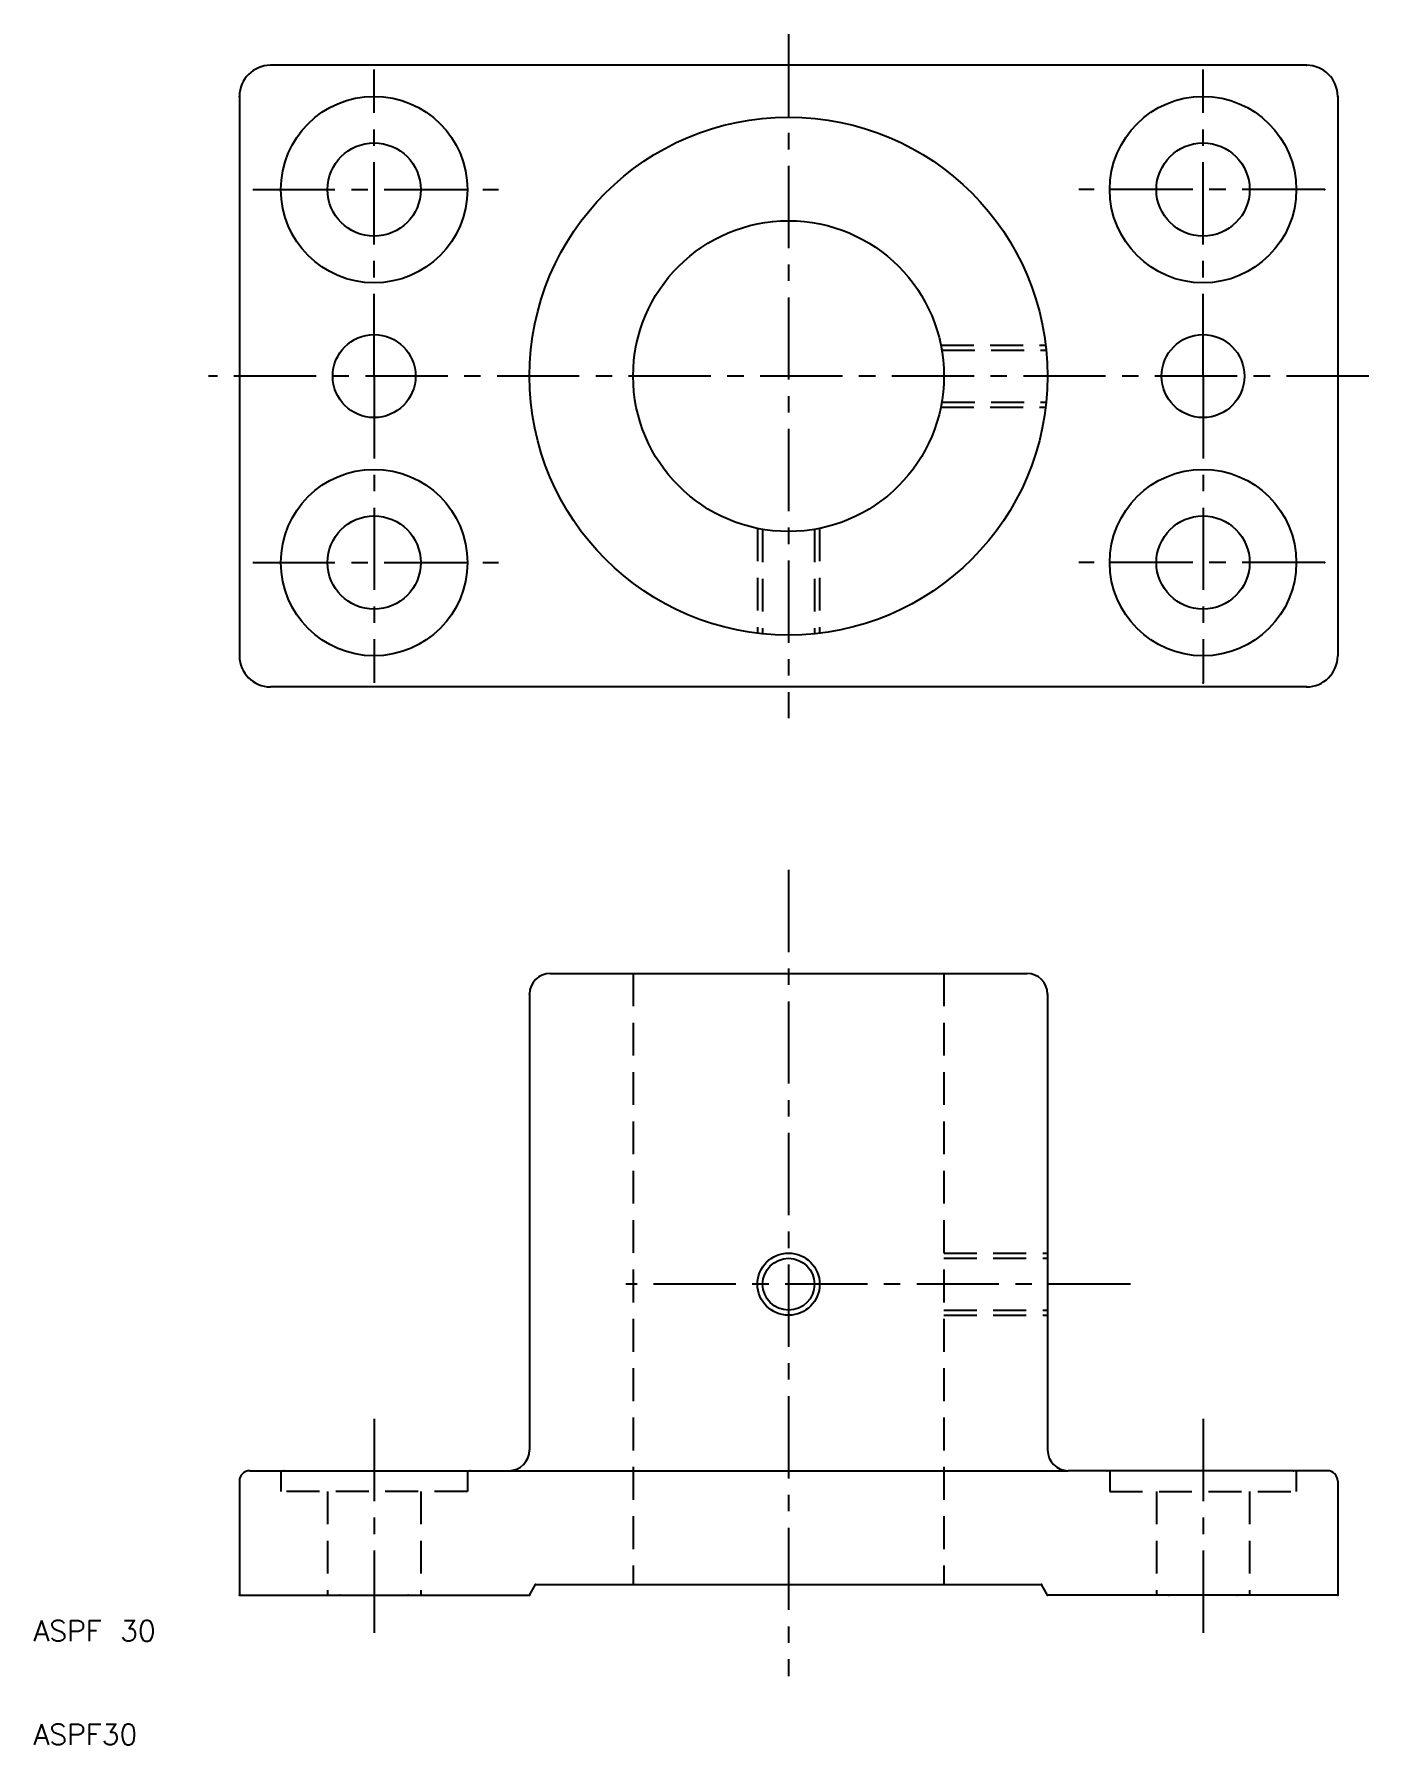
# Model space of a CAD drawing. Extents: x -23 to 106, y 35 to 200.
import ezdxf

# ---------------------------------------------------------------- set-up
doc = ezdxf.new("R2010")
doc.units = 0
doc.header["$LTSCALE"] = 0.25
doc.linetypes.add('CENTER', pattern=[50.8, 31.75, -6.35, 6.35, -6.35])
doc.linetypes.add('DASHED', pattern=[19.05, 12.7, -6.35])
doc.layers.get('0').update_dxf_attribs({"linetype": 'CONTINUOUS'})
doc.layers.add('CENTER', color=1, linetype='CENTER')
doc.styles.get("Standard").update_dxf_attribs({"font": 'txt.shx', "bigfont": 'extfont.shx'})

msp = doc.modelspace()

# ---------------------------------------------------------------- linework, layer by layer
for p, q in [((100, 196.65), (0, 196.65)), ((-3, 193.65), (-3, 139.65)), ((103, 193.65), (103, 139.65)), ((100, 136.65), (0, 136.65)), ((27, 109), (73, 109)), ((33, 109), (57.63, 109)), ((25, 107), (25, 63)), ((75, 107), (75, 63)), ((-3, 60), (-3, 49)), ((-2, 61), (23, 61)), ((23, 61), (77, 61)), ((102, 61), (77, 61)), ((103, 60), (103, 49)), ((25, 49), (25.58, 50)), ((25.58, 50), (74.42, 50)), ((75, 49), (74.42, 50)), ((-3, 49), (25, 49)), ((103, 49), (75, 49))]:
    msp.add_line(p, q)
at = {"color": 3, "linetype": 'DASHED'}
for p, q in [((64.7, 169.65), (74.82, 169.65)), ((64.79, 169.15), (74.87, 169.15)), ((64.7, 163.65), (74.82, 163.65)), ((64.79, 164.15), (74.87, 164.15)), ((47, 151.95), (47, 141.83)), ((53, 151.95), (53, 141.83)), ((47.5, 151.86), (47.5, 141.77)), ((52.5, 151.86), (52.5, 141.77)), ((35, 109), (35, 50)), ((65, 109), (65, 50)), ((65, 82), (75, 82)), ((65, 81.5), (75, 81.5)), ((65, 76.5), (75, 76.5)), ((65, 76), (75, 76)), ((1, 61), (1, 59)), ((19, 61), (19, 59)), ((81, 61), (81, 59)), ((99, 61), (99, 59)), ((19, 59), (1, 59)), ((5.5, 59), (5.5, 49)), ((14.5, 59), (14.5, 49)), ((81, 59), (99, 59)), ((85.5, 59), (85.5, 49)), ((94.5, 59), (94.5, 49))]:
    msp.add_line(p, q, dxfattribs=at)
for centre, radius in [((10, 184.65), 9), ((90, 184.65), 9), ((50, 166.65), 25), ((10, 184.65), 4.5), ((90, 184.65), 4.5), ((50, 166.65), 15), ((10, 166.65), 4), ((90, 166.65), 4), ((10, 148.65), 9), ((90, 148.65), 9), ((10, 148.65), 4.5), ((90, 148.65), 4.5), ((50, 79), 2.5)]:
    msp.add_circle(centre, radius)
at = {"color": 3}
msp.add_circle((50, 79), 3, dxfattribs=at)
for centre, radius, start, end in [((0, 193.65), 3, 90, 180), ((100, 193.65), 3, 0, 90), ((0, 139.65), 3, 180, 270), ((100, 139.65), 3, 270, 0), ((27, 107), 2, 90, 180), ((73, 107), 2, 0, 90), ((23, 63), 2, 270, 0), ((77, 63), 2, 180, 270), ((-2, 60), 1, 90, 180), ((102, 60), 1, 0, 90)]:
    msp.add_arc(centre, radius, start, end)
for p in [(100, 196.65), (-3, 193.65), (103, 193.65), (101.72, 184.65), (101.72, 148.65), (90, 137.06), (100, 136.65), (25, 107), (75, 107), (1.28, 61), (1.28, 61), (19.28, 61), (80.72, 61), (98.72, 61), (98.72, 61), (25.58, 50), (74.42, 50), (-3, 49), (-3, 49), (6.7, 49), (13.3, 49), (25, 49), (75, 49), (86.7, 49), (93.3, 49), (103, 49), (103, 49)]:
    msp.add_point(p)
at = {"layer": 'CENTER', "color": 1, "linetype": 'CENTER'}
for p, q in [((50, 199.65), (50, 133.65)), ((10, 166.65), (10, 196.24)), ((90, 166.65), (90, 196.24)), ((-1.72, 184.65), (22, 184.65)), ((101.72, 184.65), (78, 184.65)), ((106, 166.65), (-6, 166.65)), ((10, 166.65), (10, 137.06)), ((90, 166.65), (90, 137.06)), ((-1.72, 148.65), (22, 148.65)), ((101.72, 148.65), (78, 148.65)), ((50, 119), (50, 41.17)), ((83.01, 79), (34.29, 79)), ((10, 66), (10, 44)), ((90, 66), (90, 44))]:
    msp.add_line(p, q, dxfattribs=at)

# ---------------------------------------------------------------- texts
for s, p in [('ASPF 30', (-22.89, 44.54)), ('ASPF30', (-22.89, 34.54))]:
    msp.add_text(s, height=2).set_placement(p)

doc.saveas('drawing.dxf')
